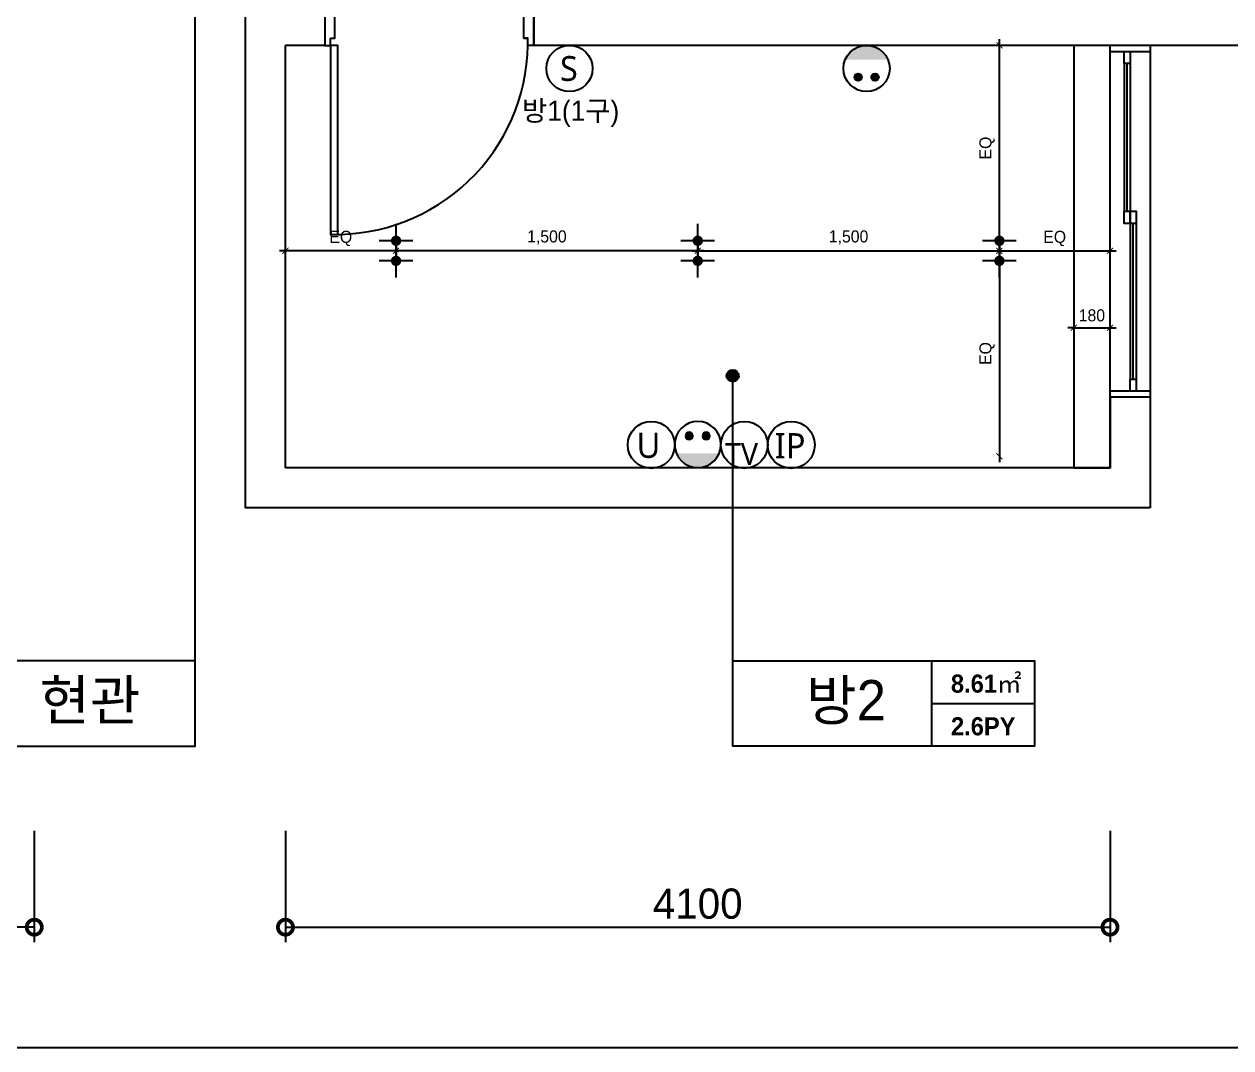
# Model space of a CAD drawing. Header units: inches. Extents: x -192760 to -100777, y -168280 to -114728.
# Drawn here: x -155933 to -149932, y -152933 to -147843 of the extents above; entities that cross this region are included whole.
import ezdxf
from ezdxf.enums import TextEntityAlignment as Align

# ---------------------------------------------------------------- set-up
doc = ezdxf.new("R2010")
doc.units = ezdxf.units.IN
doc.header["$LTSCALE"] = 50
doc.header["$MEASUREMENT"] = 0
for name, color, linetype in [('0-ELC TEXT', 7, 'Continuous'), ('03-TEXT', 3, 'Continuous'), ('06-LIGHT', 4, 'Continuous'), ('07-DIM', 5, 'Continuous'), ('3.기호.계단선', 30, 'Continuous'), ('_LIBR', 4, 'Continuous'), ('F-SYM', 7, 'Continuous'), ('FORM(YOURNAME)-11', 1, 'Continuous'), ('RC-LIGHT', 7, 'Continuous'), ('도면층2', 2, 'Continuous'), ('도면층4', 4, 'Continuous'), ('도면층5', 5, 'Continuous'), ('설비', 7, 'Continuous')]:
    doc.layers.add(name, color=color, linetype=linetype)
doc.styles.add('HY 울릉도 L', font='')
doc.styles.add('HY울릉도L', font='Expo M.ttf')
doc.styles.get("Standard").update_dxf_attribs({"font": 'txt.shx', "bigfont": 'whgtxt.shx'})
doc.styles.add('YOURNAME', font='HY울릉도M.TTF')
doc.styles.add('넥슨고딕', font='NEXONLv1GothicBold.ttf')
doc.styles.add('코레일둥고', font='Korail_Round_Gothic_Medium.ttf')
doc.styles.get('HY 울릉도 L').set_extended_font_data('HY울릉도L')
doc.dimstyles.new('30', dxfattribs={"dimscale": 30, "dimtxt": 2, "dimasz": 1, "dimexe": 1, "dimexo": 1, "dimgap": 1, "dimtad": 1, "dimdec": 0, "dimrnd": 0.05, "dimdsep": 46, "dimlunit": 6, "dimtxsty": 'HY 울릉도 L', "dimblk": 'ARCHTICK', "dimcen": 2.5, "dimdle": 1, "dimclrd": 133, "dimclre": 133, "dimclrt": 30, "dimadec": 0, "dimazin": 0, "dimtfac": 1, "dimtdec": 0, "dimtix": 1, "dimtmove": 2, "dimatfit": 3, "dimldrblk": 'ARCHTICK', "dimfxl": 0, "dimlwd": -1, "dimlwe": -1, "dimarcsym": 0})
doc.dimstyles.new('60', dxfattribs={"dimscale": 60, "dimtxt": 2.5, "dimasz": 2.5, "dimexe": 1.25, "dimexo": 2, "dimtad": 1, "dimdec": 0, "dimtxsty": 'HY울릉도L', "dimblk": 'DOTSMALL', "dimcen": 2.5, "dimclrd": 1, "dimclre": 1, "dimclrt": 2, "dimadec": 0, "dimazin": 0, "dimtfac": 1, "dimtdec": 0, "dimtix": 1, "dimtmove": 0, "dimatfit": 3, "dimldrblk": 'DOTSMALL', "dimfxl": 0, "dimarcsym": 0})

# ---------------------------------------------------------------- blocks, each defined once
blk = doc.blocks.new('FORM-PLAN')
at = {"layer": 'Defpoints', "color": 158}
blk.add_lwpolyline([(-69444, 53115), (-64, 53115), (-64, 1215), (-69444, 1215)], close=True, dxfattribs=at)
at = {"layer": 'FORM(YOURNAME)-11', "color": 3, "style": 'YOURNAME'}
for tag, height, p in [('1', 450, (9905, 18188)), ('2', 450, (9905, 17544)), ('3', 450, (9905, 16257)), ('4', 450, (9905, 14326)), ('5', 515, (9905, 12009)), ('6', 515, (9905, 9757)), ('7', 515, (9905, 7504)), ('8', 515, (9905, 5252)), ('9', 515, (9905, 2999)), ('10', 515, (5655, 811)), ('11', 515, (9905, 747)), ('12', 515, (5655, -1441)), ('13', 515, (9905, -1441))]:
    blk.add_attdef(tag, text='', height=height, dxfattribs=at).set_placement(p, align=Align.MIDDLE_RIGHT)
blk = doc.blocks.new('*U428')
at = {"layer": 'F-SYM', "xscale": 0.3, "yscale": 0.3, "zscale": 0.3}
blk.add_blockref('FORM-PLAN', (-144626.9, -153298), dxfattribs=at)
blk = doc.blocks.new('_DOTSMALL')
at = {"color": 0, "linetype": 'ByBlock', "const_width": 0.5}
blk.add_lwpolyline([(-0.0625, 0, 1), (0.0625, 0, 1)], format="xyb", close=True, dxfattribs=at)
blk = doc.blocks.new('*D203')
at = {"layer": '07-DIM', "color": 1, "lineweight": -2}
for p, q in [((-154633.2, -151853.4), (-154633.2, -152408.4)), ((-150533.2, -151853.4), (-150533.2, -152408.4)), ((-154633.2, -152333.4), (-150533.2, -152333.4))]:
    blk.add_line(p, q, dxfattribs=at)
at = {"layer": 'Defpoints', "color": 0}
for p in [(-154633.2, -151733.4), (-150533.2, -151733.4), (-150533.2, -152333.4)]:
    blk.add_point(p, dxfattribs=at)
at = {"layer": '07-DIM', "color": 1, "lineweight": -2, "xscale": 150, "yscale": 150, "zscale": 150, "rotation": 180}
blk.add_blockref('_DOTSMALL', (-154633.2, -152333.4), dxfattribs=at)
at = {"layer": '07-DIM', "color": 1, "lineweight": -2, "xscale": 150, "yscale": 150, "zscale": 150}
blk.add_blockref('_DOTSMALL', (-150533.2, -152333.4), dxfattribs=at)
at = {"layer": '07-DIM', "color": 2, "insert": (-152583.2, -152217.2), "char_height": 150, "attachment_point": 5, "style": 'HY울릉도L'}
blk.add_mtext('4100', dxfattribs=at)
blk = doc.blocks.new('swich')
at = {"layer": '설비', "color": 140}
blk.add_circle((372828.6, -86554.1), 84, dxfattribs=at)
at = {"layer": '설비', "color": 140, "insert": (372858.7, -86509.1), "char_height": 90, "attachment_point": 3}
blk.add_mtext_dynamic_manual_height_columns('{\\fMalgun Gothic|b0|i0|c129|p50;S}', width=143.497, gutter_width=1, heights=[0], dxfattribs=at)
blk = doc.blocks.new('egoo')
at = {"layer": '설비'}
h = blk.add_hatch(color=140, dxfattribs=at)
edge = h.paths.add_edge_path()
edge.add_arc((1015645.3, 443433.7), 22.3, 0, 360)
h = blk.add_hatch(color=140, dxfattribs=at)
edge = h.paths.add_edge_path()
edge.add_arc((1015747.7, 443433.7), 22.3, 0, 360)
h = blk.add_hatch(color=140, dxfattribs=at)
edge = h.paths.add_edge_path()
edge.add_line((1015826.3, 443329.1), (1015566.6, 443329.1))
edge.add_ellipse((1015696.5, 443381.5), major_axis=(99, 99), ratio=1, start_angle=156.95778, end_angle=293.04222)
at = {"layer": '설비', "color": 140}
for centre, radius in [((1015696.5, 443381.5), 140), ((1015645.3, 443433.7), 22.3), ((1015747.7, 443433.7), 22.3)]:
    blk.add_circle(centre, radius, dxfattribs=at)
blk = doc.blocks.new('utp')
at = {"layer": '설비', "color": 140}
blk.add_circle((372927.5, -86920.8), 140, dxfattribs=at)
at = {"layer": '설비', "color": 140, "insert": (372982.3, -87000.6), "char_height": 150, "attachment_point": 9}
blk.add_mtext_dynamic_manual_height_columns('{\\fMalgun Gothic|b0|i0|c129|p50;U}', width=275.64, gutter_width=1, heights=[0], dxfattribs=at)
blk = doc.blocks.new('TV')
at = {"layer": '설비', "color": 140}
blk.add_circle((146226.7, 46947.4), 140, dxfattribs=at)
at = {"layer": '설비', "color": 140, "insert": (146088.1, 46827.7), "char_height": 130, "attachment_point": 7}
blk.add_mtext_dynamic_manual_height_columns('{\\fMalgun Gothic|b0|i0|c129|p50;\\W0.54937; \\W1;TV}', width=275.64, gutter_width=1, heights=[0], dxfattribs=at)
blk = doc.blocks.new('_ArchTick')
at = {"color": 0, "linetype": 'ByBlock', "const_width": 0.15}
blk.add_lwpolyline([(-0.5, -0.5), (0.5, 0.5)], dxfattribs=at)
blk = doc.blocks.new('*D231')
at = {"layer": 'Defpoints', "color": 0}
for p in [(-150713.2, -149352.6), (-150533.2, -149352.6), (-150533.2, -149352.6)]:
    blk.add_point(p, dxfattribs=at)
at = {"layer": 'RC-LIGHT', "color": 133}
for p, q in [((-150713.2, -149352.6), (-150743.2, -149352.6)), ((-150713.2, -149352.6), (-150533.2, -149352.6)), ((-150533.2, -149352.6), (-150503.2, -149352.6))]:
    blk.add_line(p, q, dxfattribs=at)
at = {"layer": 'RC-LIGHT', "color": 133, "xscale": 30, "yscale": 30, "zscale": 30}
blk.add_blockref('_ArchTick', (-150713.2, -149352.6), dxfattribs=at)
at = {"layer": 'RC-LIGHT', "color": 133, "xscale": 30, "yscale": 30, "zscale": 30, "rotation": 180}
blk.add_blockref('_ArchTick', (-150533.2, -149352.6), dxfattribs=at)
at = {"layer": 'RC-LIGHT', "color": 30, "insert": (-150623.2, -149291.3), "char_height": 60, "attachment_point": 5, "style": 'HY 울릉도 L'}
blk.add_mtext('180', dxfattribs=at)
blk = doc.blocks.new('flloo')
at = {"layer": '도면층2'}
for p, q in [((-154833.2, -126053.3), (-154833.2, -129113.3)), ((-154438.2, -126053.3), (-154438.2, -126813.3)), ((-153398.2, -126813.3), (-153398.2, -126602.3)), ((-154633.2, -128913.3), (-154633.2, -126813.3)), ((-154438.2, -126813.3), (-154633.2, -126813.3)), ((-149803.2, -126813.3), (-153398.2, -126813.3)), ((-150333.2, -128563.3), (-150533.2, -128563.3)), ((-150533.2, -128563.3), (-150533.2, -128913.3)), ((-150333.2, -128563.3), (-150533.2, -128563.3)), ((-150333.2, -128563.3), (-150333.2, -129113.3)), ((-150533.2, -128913.3), (-154633.2, -128913.3)), ((-150333.2, -129113.3), (-154833.2, -129113.3))]:
    blk.add_line(p, q, dxfattribs=at)
at = {"layer": '도면층4'}
for p, q in [((-150533.2, -128563.3), (-150533.2, -126813.3)), ((-150533.2, -126843.3), (-150333.2, -126843.3)), ((-150333.2, -126813.3), (-150333.2, -128563.3)), ((-150448.2, -127638.3), (-150448.2, -126903.3)), ((-150418.2, -128473.3), (-150418.2, -127698.3)), ((-150333.2, -128533.3), (-150533.2, -128533.3)), ((-150333.2, -128563.3), (-150533.2, -128563.3))]:
    blk.add_line(p, q, dxfattribs=at)
for points in [[(-150433.2, -126903.3), (-150463.2, -126903.3), (-150463.2, -126843.3), (-150433.2, -126843.3)], [(-150433.2, -127698.3), (-150463.2, -127698.3), (-150463.2, -127638.3), (-150433.2, -127638.3)], [(-150403.2, -127698.3), (-150433.2, -127698.3), (-150433.2, -127638.3), (-150403.2, -127638.3)], [(-150403.2, -128533.3), (-150433.2, -128533.3), (-150433.2, -128473.3), (-150403.2, -128473.3)]]:
    blk.add_lwpolyline(points, close=True, dxfattribs=at)
at = {"layer": '도면층5'}
for p, q in [((-150463.2, -126903.3), (-150463.2, -127638.3)), ((-150433.2, -126903.3), (-150433.2, -127638.3)), ((-150433.2, -127698.3), (-150433.2, -128473.3)), ((-150403.2, -127698.3), (-150403.2, -128473.3))]:
    blk.add_line(p, q, dxfattribs=at)
blk = doc.blocks.new('asrffwtrw')
at = {"layer": '_LIBR', "color": 8, "linetype": 'Continuous'}
for points in [[(-207791.6, -163623.7), (-207771.1, -163623.7), (-207771.1, -163448.6), (-207821, -163448.6), (-207821, -163659.6), (-207791.6, -163659.6)], [(-207756.4, -164599.6), (-207756.4, -163659.6), (-207791.6, -163659.6), (-207791.6, -164599.6)]]:
    blk.add_lwpolyline(points, close=True, dxfattribs=at)
blk.add_lwpolyline([(-206830.9, -163623.7), (-206830.9, -163448.6), (-206781, -163448.6), (-206781, -163659.6), (-206810.4, -163659.6), (-206810.4, -163623.7), (-206830.9, -163623.7), (-206810.4, -163623.7)], dxfattribs=at)
blk.add_arc((-207768, -163642.1), 957.8, 268.58601, 358.95353, dxfattribs=at)
at = {"layer": '도면층2'}
blk.add_blockref('flloo', (-53382.8, -36846.4), dxfattribs=at)
blk = doc.blocks.new('2DLSCL')
h = blk.add_hatch(color=256)
h.dxf.hatch_style = 1
edge = h.paths.add_edge_path()
edge.add_arc((36127.3, 44397.2), 26, 0, 360, ccw=False)
h = blk.add_hatch(color=256)
h.dxf.hatch_style = 1
edge = h.paths.add_edge_path()
edge.add_arc((36227.3, 44397.2), 26, 0, 360, ccw=False)
at = {"color": 1, "linetype": 'Continuous'}
for p, q in [((36127.3, 44480.5), (36127.3, 44313.9)), ((36227.3, 44480.5), (36227.3, 44313.9)), ((36210.6, 44397.2), (36044, 44397.2)), ((36310.6, 44397.2), (36144, 44397.2))]:
    blk.add_line(p, q, dxfattribs=at)
blk.add_lwpolyline([(36127.3, 44397.2), (36227.3, 44397.2), (36177.3, 44397.2), (36177.3, 44408.9)], dxfattribs=at)
blk = doc.blocks.new('*D250')
at = {"layer": '07-DIM', "color": 1, "lineweight": -2}
for p, q in [((-158882.2, -151853.4), (-158882.2, -152408.4)), ((-155882.2, -151853.4), (-155882.2, -152408.4)), ((-155882.2, -152333.4), (-158882.2, -152333.4))]:
    blk.add_line(p, q, dxfattribs=at)
at = {"layer": 'Defpoints', "color": 0}
for p in [(-158882.2, -151733.4), (-155882.2, -151733.4), (-158882.2, -152333.4)]:
    blk.add_point(p, dxfattribs=at)
at = {"layer": '07-DIM', "color": 1, "lineweight": -2, "xscale": 150, "yscale": 150, "zscale": 150, "rotation": 180}
blk.add_blockref('_DOTSMALL', (-158882.2, -152333.4), dxfattribs=at)
at = {"layer": '07-DIM', "color": 1, "lineweight": -2, "xscale": 150, "yscale": 150, "zscale": 150}
blk.add_blockref('_DOTSMALL', (-155882.2, -152333.4), dxfattribs=at)
at = {"layer": '07-DIM', "color": 2, "insert": (-157382.2, -152217.2), "char_height": 150, "attachment_point": 5, "style": 'HY울릉도L'}
blk.add_mtext('3000', dxfattribs=at)
blk = doc.blocks.new('*D251')
at = {"layer": 'Defpoints', "color": 0}
for p in [(-152583.2, -148970), (-151083.2, -148970), (-151083.2, -148970)]:
    blk.add_point(p, dxfattribs=at)
at = {"layer": 'RC-LIGHT', "color": 133}
blk.add_line((-152613.2, -148970), (-151053.2, -148970), dxfattribs=at)
at = {"layer": 'RC-LIGHT', "color": 133, "xscale": 30, "yscale": 30, "zscale": 30, "rotation": 180}
blk.add_blockref('_ArchTick', (-152583.2, -148970), dxfattribs=at)
at = {"layer": 'RC-LIGHT', "color": 133, "xscale": 30, "yscale": 30, "zscale": 30}
blk.add_blockref('_ArchTick', (-151083.2, -148970), dxfattribs=at)
at = {"layer": 'RC-LIGHT', "color": 30, "insert": (-151833.2, -148904), "char_height": 60, "attachment_point": 5, "style": 'HY 울릉도 L'}
blk.add_mtext('1,500', dxfattribs=at)
blk = doc.blocks.new('*D252')
at = {"layer": 'Defpoints', "color": 0}
for p in [(-154083.2, -148970), (-154083.2, -148970), (-152583.2, -148970)]:
    blk.add_point(p, dxfattribs=at)
at = {"layer": 'RC-LIGHT', "color": 133}
for p, q in [((-152553.2, -148970), (-154113.2, -148970)), ((-152583.2, -148940), (-152583.2, -148940))]:
    blk.add_line(p, q, dxfattribs=at)
at = {"layer": 'RC-LIGHT', "color": 133, "xscale": 30, "yscale": 30, "zscale": 30, "rotation": 180}
blk.add_blockref('_ArchTick', (-154083.2, -148970), dxfattribs=at)
at = {"layer": 'RC-LIGHT', "color": 133, "xscale": 30, "yscale": 30, "zscale": 30}
blk.add_blockref('_ArchTick', (-152583.2, -148970), dxfattribs=at)
at = {"layer": 'RC-LIGHT', "color": 30, "insert": (-153333.2, -148904), "char_height": 60, "attachment_point": 5, "style": 'HY 울릉도 L'}
blk.add_mtext('1,500', dxfattribs=at)
blk = doc.blocks.new('*D253')
at = {"layer": 'Defpoints', "color": 0}
for p in [(-154633.2, -148970), (-154633.2, -148970), (-154083.2, -148970)]:
    blk.add_point(p, dxfattribs=at)
at = {"layer": 'RC-LIGHT', "color": 133}
blk.add_line((-154053.2, -148970), (-154663.2, -148970), dxfattribs=at)
at = {"layer": 'RC-LIGHT', "color": 133, "xscale": 30, "yscale": 30, "zscale": 30, "rotation": 180}
blk.add_blockref('_ArchTick', (-154633.2, -148970), dxfattribs=at)
at = {"layer": 'RC-LIGHT', "color": 133, "xscale": 30, "yscale": 30, "zscale": 30}
blk.add_blockref('_ArchTick', (-154083.2, -148970), dxfattribs=at)
at = {"layer": 'RC-LIGHT', "color": 30, "insert": (-154358.2, -148908.7), "char_height": 60, "attachment_point": 5, "style": 'HY 울릉도 L'}
blk.add_mtext('EQ', dxfattribs=at)
blk = doc.blocks.new('*D254')
at = {"layer": 'Defpoints', "color": 0}
for p in [(-151083.2, -148970), (-150533.2, -148970), (-150533.2, -148970)]:
    blk.add_point(p, dxfattribs=at)
at = {"layer": 'RC-LIGHT', "color": 133}
blk.add_line((-151113.2, -148970), (-150503.2, -148970), dxfattribs=at)
at = {"layer": 'RC-LIGHT', "color": 133, "xscale": 30, "yscale": 30, "zscale": 30, "rotation": 180}
blk.add_blockref('_ArchTick', (-151083.2, -148970), dxfattribs=at)
at = {"layer": 'RC-LIGHT', "color": 133, "xscale": 30, "yscale": 30, "zscale": 30}
blk.add_blockref('_ArchTick', (-150533.2, -148970), dxfattribs=at)
at = {"layer": 'RC-LIGHT', "color": 30, "insert": (-150808.2, -148908.7), "char_height": 60, "attachment_point": 5, "style": 'HY 울릉도 L'}
blk.add_mtext('EQ', dxfattribs=at)
blk = doc.blocks.new('*D255')
at = {"layer": 'Defpoints', "color": 0}
for p in [(-151083.2, -147948.4), (-151083.2, -147948.4), (-151083.2, -148970)]:
    blk.add_point(p, dxfattribs=at)
at = {"layer": 'RC-LIGHT', "color": 133}
for p, q in [((-151113.2, -147948.4), (-151113.2, -147948.4)), ((-151083.2, -149000), (-151083.2, -147918.4)), ((-151113.2, -148970), (-151113.2, -148970))]:
    blk.add_line(p, q, dxfattribs=at)
at = {"layer": 'RC-LIGHT', "color": 133, "xscale": 30, "yscale": 30, "zscale": 30}
for p, rotation in [((-151083.2, -147948.4), 90), ((-151083.2, -148970), 270)]:
    blk.add_blockref('_ArchTick', p, dxfattribs=dict(at, rotation=rotation))
at = {"layer": 'RC-LIGHT', "color": 30, "insert": (-151144.5, -148459.2), "char_height": 60, "attachment_point": 5, "rotation": 90, "style": 'HY 울릉도 L'}
blk.add_mtext('EQ', dxfattribs=at)
blk = doc.blocks.new('*D256')
at = {"layer": 'Defpoints', "color": 0}
for p in [(-151083.2, -148970), (-151083.2, -149991.6), (-151083.2, -149991.6)]:
    blk.add_point(p, dxfattribs=at)
at = {"layer": 'RC-LIGHT', "color": 133}
for p, q in [((-151113.2, -148970), (-151113.2, -148970)), ((-151083.2, -148940), (-151083.2, -150021.6)), ((-151113.2, -149991.6), (-151113.2, -149991.6))]:
    blk.add_line(p, q, dxfattribs=at)
at = {"layer": 'RC-LIGHT', "color": 133, "xscale": 30, "yscale": 30, "zscale": 30}
for p, rotation in [((-151083.2, -148970), 90), ((-151083.2, -149991.6), 270)]:
    blk.add_blockref('_ArchTick', p, dxfattribs=dict(at, rotation=rotation))
at = {"layer": 'RC-LIGHT', "color": 30, "insert": (-151144.5, -149480.8), "char_height": 60, "attachment_point": 5, "rotation": 90, "style": 'HY 울릉도 L'}
blk.add_mtext('EQ', dxfattribs=at)
blk = doc.blocks.new('IP')
at = {"layer": '설비', "color": 10}
blk.add_circle((-153358.7, -143200.5), 116.7, dxfattribs=at)
at = {"layer": '설비', "color": 10, "insert": (-153287.6, -143267), "char_height": 125, "attachment_point": 9}
blk.add_mtext_dynamic_manual_height_columns('{\\fMalgun Gothic|b0|i0|c129|p50;IP}', width=229.7, gutter_width=0.833, heights=[0], dxfattribs=at)

msp = doc.modelspace()

# ---------------------------------------------------------------- hatches: boundary and pattern name
at = {"layer": '0-ELC TEXT'}
h = msp.add_hatch(color=256, dxfattribs=at)
h.dxf.hatch_style = 1
edge = h.paths.add_edge_path()
edge.add_arc((-152409.4, -149591.1), 30, 0, 360, ccw=False)

# ---------------------------------------------------------------- linework, layer by layer
for p, q in [((-155081.5, -151008.9), (-155081.5, -147122.6)), ((-152409.4, -151008.9), (-152409.4, -149591.1)), ((-151419.1, -151433.4), (-151419.1, -151008.9)), ((-151419.1, -151221.2), (-150909.4, -151221.2))]:
    msp.add_line(p, q, dxfattribs=at)
for points in [[(-155081.5, -151008.9), (-156581.5, -151008.9), (-156581.5, -151433.4), (-155081.5, -151433.4)], [(-152409.4, -151008.9), (-150909.4, -151008.9), (-150909.4, -151433.4), (-152409.4, -151433.4)]]:
    msp.add_lwpolyline(points, close=True, dxfattribs=at)
msp.add_circle((-152409.4, -149591.1), 30, dxfattribs=at)
at = {"layer": 'RC-LIGHT'}
msp.add_lwpolyline([(-150533.2, -147948.4), (-150713.2, -147948.4), (-150713.2, -150048.4), (-150533.2, -150048.4), (-150533.2, -147948.4)], dxfattribs=at)

# ---------------------------------------------------------------- block references
at = {"layer": '06-LIGHT', "rotation": 270}
for p in [(-198480.4, -112792.7), (-196980.4, -112792.7), (-195480.4, -112792.7)]:
    msp.add_blockref('2DLSCL', p, dxfattribs=at)
at = {"layer": '3.기호.계단선'}
msp.add_blockref('*U428', (0, 0), dxfattribs=at)
at = {"layer": 'RC-LIGHT'}
msp.add_blockref('asrffwtrw', (53382.8, 15711.2), dxfattribs=at)
at = {"layer": 'RC-LIGHT', "color": 140, "xscale": 0.8214285869294656, "yscale": 0.8214285869294656, "zscale": 0.8214285869294656, "rotation": 180}
msp.add_blockref('egoo', (682578.6, 216142.8), dxfattribs=at)
at = {"layer": 'RC-LIGHT', "color": 140, "xscale": -0.8214285869294656, "yscale": 0.8214285869294656, "zscale": 0.8214285869294656}
msp.add_blockref('egoo', (681738.9, -514139.6), dxfattribs=at)
at = {"layer": 'RC-LIGHT', "xscale": 0.8333333333333334, "yscale": 0.8333333333333334, "zscale": 0.8333333333333334}
msp.add_blockref('TV', (-274207.1, -189057.9), dxfattribs=at)
at = {"layer": '설비', "color": 140, "xscale": 1.369047619047649, "yscale": 1.369047619047649, "zscale": 1.369047619047649}
msp.add_blockref('swich', (-663641.1, -29566.8), dxfattribs=at)
at = {"layer": '설비', "color": 253, "xscale": 0.8333333333333334, "yscale": 0.8333333333333334, "zscale": 0.8333333333333334}
msp.add_blockref('utp', (-463587.2, -77501.1), dxfattribs=at)
at = {"layer": '설비', "color": 253}
msp.add_blockref('IP', (1240.5, -6734.6), dxfattribs=at)

# ---------------------------------------------------------------- texts
at = {"layer": '03-TEXT'}
for s, height, style, p in [('현관', 200, '코레일둥고', (-155605.8, -151304.5)), ('방2', 200, '코레일둥고', (-151845.5, -151304.5)), ('8.61㎡', 90, '넥슨고딕', (-151148.3, -151167.1)), ('2.6PY', 90, '넥슨고딕', (-151163.6, -151379.3))]:
    msp.add_text(s, height=height, dxfattribs=dict(at, style=style)).set_placement(p, align=Align.CENTER)
at = {"layer": 'RC-LIGHT', "color": 140, "style": '코레일둥고'}
msp.add_text('방1(1구)', height=100, dxfattribs=at).set_placement((-153457, -148223.6), align=Align.TOP_LEFT)

# ---------------------------------------------------------------- dimensions: what is measured, and where the dimension line sits
at = {"layer": '07-DIM'}
for base, p1, p2, picture, middle in [((-158882.2, -152333.4), (-155882.2, -151733.4), (-158882.2, -151733.4), '*D250', (-157382.2, -152217.2)), ((-150533.2, -152333.4), (-154633.2, -151733.4), (-150533.2, -151733.4), '*D203', (-152583.2, -152217.2))]:
    dim = msp.add_linear_dim(base=base, p1=p1, p2=p2, dimstyle='60', dxfattribs=at)
    dim.commit()
    dim.dimension.update_dxf_attribs({"geometry": picture, "text_midpoint": middle})
at = {"layer": 'RC-LIGHT'}
for base, p2, angle, picture, middle in [((-151083.2, -147948.4), (-151083.2, -147948.4), 90, '*D255', (-151144.5, -148459.2)), ((-150533.2, -148970), (-150533.2, -148970), 180, '*D254', (-150808.2, -148908.7)), ((-151083.2, -149991.6), (-151083.2, -149991.6), 270, '*D256', (-151144.5, -149480.8))]:
    dim = msp.add_linear_dim(base=base, p1=(-151083.2, -148970), p2=p2, angle=angle, text='EQ', dimstyle='30', override={"dimfxl": 1.25, "dimarcsym": 2}, dxfattribs=at)
    dim.commit()
    dim.dimension.update_dxf_attribs({"geometry": picture, "text_midpoint": middle})
dim = msp.add_linear_dim(base=(-154633.2, -148970), p1=(-154083.2, -148970), p2=(-154633.2, -148970), text='EQ', dimstyle='30', override={"dimfxl": 1.25, "dimarcsym": 2}, dxfattribs=at)
dim.commit()
dim.dimension.update_dxf_attribs({"geometry": '*D253', "text_midpoint": (-154358.2, -148908.7)})
for base, p1, p2, picture, middle in [((-154083.2, -148970), (-152583.2, -148970), (-154083.2, -148970), '*D252', (-153333.2, -148904)), ((-151083.2, -148970), (-152583.2, -148970), (-151083.2, -148970), '*D251', (-151833.2, -148904)), ((-150533.2, -149352.6), (-150713.2, -149352.6), (-150533.2, -149352.6), '*D231', (-150623.2, -149291.3))]:
    dim = msp.add_linear_dim(base=base, p1=p1, p2=p2, dimstyle='30', override={"dimfxl": 1.25, "dimarcsym": 2}, dxfattribs=at)
    dim.commit()
    dim.dimension.update_dxf_attribs({"geometry": picture, "text_midpoint": middle})

doc.saveas('drawing.dxf')
